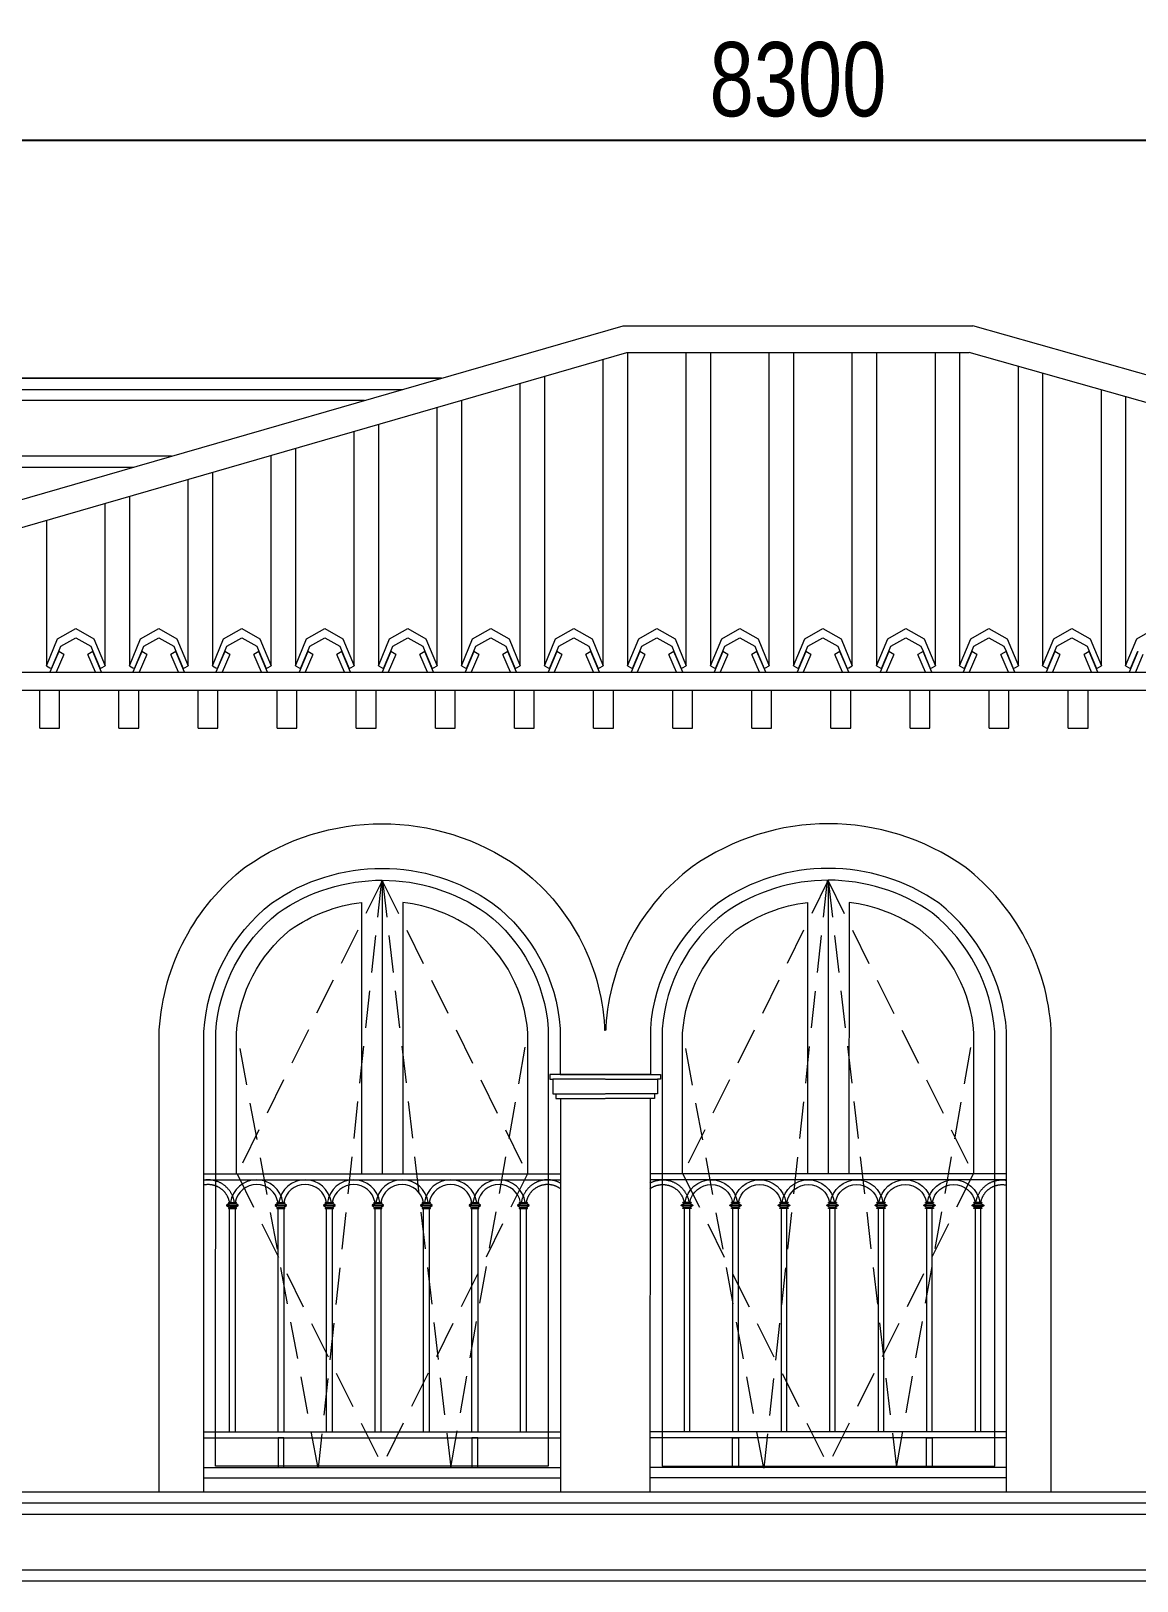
# Model space of a CAD drawing. Header units: millimetres. Extents: x -78046 to 260989, y -99288 to 158505.
# Drawn here: x 242832 to 246554, y 147046 to 152266 of the extents above; entities that cross this region are included whole.
import ezdxf
from ezdxf.xclip import XClip

# ---------------------------------------------------------------- set-up
doc = ezdxf.new("R2010")
doc.units = ezdxf.units.MM
doc.header["$LTSCALE"] = 100
doc.header["$XCLIPFRAME"] = 0
doc.header["$PDMODE"] = 98
doc.linetypes.add('HIDDEN', pattern=[0.375, 0.25, -0.125])
doc.layers.get('Defpoints').update_dxf_attribs({"lineweight": 13})
for name, color, linetype, lineweight in [('-DOOR', 137, 'Continuous', 9), ('-HATCH', 8, 'Continuous', 5), ('-HIDE', 3, 'HIDDEN', 13), ('-LINE1', 7, 'Continuous', 18)]:
    doc.layers.add(name, color=color, linetype=linetype, lineweight=lineweight)
doc.styles.add('AVANH', font='VHAVAN_2.TTF', dxfattribs={"width": 0.8})
doc.dimstyles.new('C_100A3', dxfattribs={"dimscale": 100, "dimtxt": 2.5, "dimasz": 1.2, "dimexe": 1.8, "dimexo": 0, "dimgap": 0.75, "dimtad": 1, "dimdec": 0, "dimzin": 0, "dimdsep": 46, "dimtxsty": 'AVANH', "dimblk": 'ARCHTICK', "dimcen": 0, "dimdle": 1.8, "dimclrd": 256, "dimclre": 256, "dimclrt": 7, "dimadec": 0, "dimazin": 0, "dimtfac": 0.0001, "dimtdec": 0, "dimtix": 1, "dimtmove": 2, "dimatfit": 3, "dimldrblk": 'ARCHTICK', "dimfxl": 1.8, "dimtolj": 1, "dimtzin": 0, "dimarcsym": 0})

# ---------------------------------------------------------------- blocks, each defined once
blk = doc.blocks.new('erte')
for p, q in [((214629.5, -49738), (214629.5, -52249.4)), ((214827.6, -52249.4), (214827.6, -49738)), ((214908.9, -49738), (214908.9, -52249.4)), ((215107, -52249.4), (215107, -49738)), ((215188.3, -49738), (215188.3, -52249.4)), ((215386.4, -52249.4), (215386.4, -49738)), ((215467.7, -49738), (215467.7, -52249.4)), ((215665.8, -52249.4), (215665.8, -49738)), ((215747.1, -49738), (215747.1, -52249.4)), ((215945.2, -52249.4), (215945.2, -49738)), ((216026.5, -49738), (216026.5, -52249.4)), ((216224.6, -52249.4), (216224.6, -49738)), ((216305.9, -49738), (216305.9, -52249.4)), ((216504, -52249.4), (216504, -49738)), ((216585.3, -49738), (216585.3, -52249.4)), ((216783.4, -52249.4), (216783.4, -49738)), ((216864.7, -49738), (216864.7, -52249.4)), ((217062.8, -52249.4), (217062.8, -49738)), ((217144.1, -49738), (217144.1, -52249.4)), ((217342.2, -52249.4), (217342.2, -49738)), ((217423.5, -49738), (217423.5, -52249.4)), ((217621.6, -52249.4), (217621.6, -49738)), ((217702.9, -49738), (217702.9, -52249.4)), ((217901, -52249.4), (217901, -49738)), ((217982.3, -49738), (217982.3, -52249.4)), ((218180.4, -52249.4), (218180.4, -49738)), ((218261.7, -49738), (218261.7, -52249.4)), ((214667.3, -52159), (214728.5, -52124.5)), ((214728.5, -52124.5), (214789.7, -52159)), ((214946.7, -52159), (215007.9, -52124.5)), ((215007.9, -52124.5), (215069.1, -52159)), ((215226.1, -52159), (215287.3, -52124.5)), ((215287.3, -52124.5), (215348.5, -52159)), ((215505.5, -52159), (215566.7, -52124.5)), ((215566.7, -52124.5), (215627.9, -52159)), ((215784.9, -52159), (215846.1, -52124.5)), ((215846.1, -52124.5), (215907.3, -52159)), ((216064.3, -52159), (216125.5, -52124.5)), ((216125.5, -52124.5), (216186.7, -52159)), ((216343.7, -52159), (216404.9, -52124.5)), ((216404.9, -52124.5), (216466.1, -52159)), ((216623.1, -52159), (216684.3, -52124.5)), ((216684.3, -52124.5), (216745.5, -52159)), ((216902.5, -52159), (216963.7, -52124.5)), ((216963.7, -52124.5), (217024.9, -52159)), ((217181.9, -52159), (217243.1, -52124.5)), ((217243.1, -52124.5), (217304.3, -52159)), ((217461.3, -52159), (217522.5, -52124.5)), ((217522.5, -52124.5), (217583.7, -52159)), ((217740.7, -52159), (217801.9, -52124.5)), ((217801.9, -52124.5), (217863.1, -52159)), ((218020.1, -52159), (218081.3, -52124.5)), ((218081.3, -52124.5), (218142.5, -52159)), ((218299.5, -52159), (218360.7, -52124.5)), ((214629.5, -52249.4), (214667.3, -52159)), ((214646.4, -52258.9), (214671, -52200.2)), ((214671, -52200.2), (214677.8, -52184)), ((214671, -52201.7), (214671, -52200.2)), ((214677.8, -52184), (214728.5, -52155.3)), ((214728.5, -52155.3), (214779.3, -52184)), ((214779.3, -52184), (214786.1, -52200.2)), ((214786.1, -52200.2), (214786.1, -52201.7)), ((214786.1, -52200.2), (214810.7, -52258.9)), ((214789.7, -52159), (214827.6, -52249.4)), ((214908.9, -52249.4), (214946.7, -52159)), ((214925.8, -52258.9), (214950.4, -52200.2)), ((214950.4, -52200.2), (214957.2, -52184)), ((214950.4, -52201.7), (214950.4, -52200.2)), ((214957.2, -52184), (215007.9, -52155.3)), ((215007.9, -52155.3), (215058.7, -52184)), ((215058.7, -52184), (215065.5, -52200.2)), ((215065.5, -52200.2), (215065.5, -52201.7)), ((215065.5, -52200.2), (215090.1, -52258.9)), ((215069.1, -52159), (215107, -52249.4)), ((215188.3, -52249.4), (215226.1, -52159)), ((215205.2, -52258.9), (215229.8, -52200.2)), ((215229.8, -52200.2), (215236.6, -52184)), ((215229.8, -52201.7), (215229.8, -52200.2)), ((215236.6, -52184), (215287.3, -52155.3)), ((215287.3, -52155.3), (215338.1, -52184)), ((215338.1, -52184), (215344.9, -52200.2)), ((215344.9, -52200.2), (215344.9, -52201.7)), ((215344.9, -52200.2), (215369.5, -52258.9)), ((215348.5, -52159), (215386.4, -52249.4)), ((215467.7, -52249.4), (215505.5, -52159)), ((215484.6, -52258.9), (215509.2, -52200.2)), ((215509.2, -52200.2), (215516, -52184)), ((215509.2, -52201.7), (215509.2, -52200.2)), ((215516, -52184), (215566.7, -52155.3)), ((215566.7, -52155.3), (215617.5, -52184)), ((215617.5, -52184), (215624.3, -52200.2)), ((215624.3, -52200.2), (215624.3, -52201.7)), ((215624.3, -52200.2), (215648.9, -52258.9)), ((215627.9, -52159), (215665.8, -52249.4)), ((215747.1, -52249.4), (215784.9, -52159)), ((215764, -52258.9), (215788.6, -52200.2)), ((215788.6, -52200.2), (215795.4, -52184)), ((215788.6, -52201.7), (215788.6, -52200.2)), ((215795.4, -52184), (215846.1, -52155.3)), ((215846.1, -52155.3), (215896.9, -52184)), ((215896.9, -52184), (215903.7, -52200.2)), ((215903.7, -52200.2), (215903.7, -52201.7)), ((215903.7, -52200.2), (215928.3, -52258.9)), ((215907.3, -52159), (215945.2, -52249.4)), ((216026.5, -52249.4), (216064.3, -52159)), ((216043.4, -52258.9), (216068, -52200.2)), ((216068, -52200.2), (216074.8, -52184)), ((216068, -52201.7), (216068, -52200.2)), ((216074.8, -52184), (216125.5, -52155.3)), ((216125.5, -52155.3), (216176.3, -52184)), ((216176.3, -52184), (216183.1, -52200.2)), ((216183.1, -52200.2), (216183.1, -52201.7)), ((216183.1, -52200.2), (216207.7, -52258.9)), ((216186.7, -52159), (216224.6, -52249.4)), ((216305.9, -52249.4), (216343.7, -52159)), ((216322.8, -52258.9), (216347.4, -52200.2)), ((216347.4, -52200.2), (216354.2, -52184)), ((216347.4, -52201.7), (216347.4, -52200.2)), ((216354.2, -52184), (216404.9, -52155.3)), ((216404.9, -52155.3), (216455.7, -52184)), ((216455.7, -52184), (216462.5, -52200.2)), ((216462.5, -52200.2), (216462.5, -52201.7)), ((216462.5, -52200.2), (216487.1, -52258.9)), ((216466.1, -52159), (216504, -52249.4)), ((216585.3, -52249.4), (216623.1, -52159)), ((216602.2, -52258.9), (216626.8, -52200.2)), ((216626.8, -52200.2), (216633.6, -52184)), ((216626.8, -52201.7), (216626.8, -52200.2)), ((216633.6, -52184), (216684.3, -52155.3)), ((216684.3, -52155.3), (216735.1, -52184)), ((216735.1, -52184), (216741.9, -52200.2)), ((216741.9, -52200.2), (216741.9, -52201.7)), ((216741.9, -52200.2), (216766.5, -52258.9)), ((216745.5, -52159), (216783.4, -52249.4)), ((216864.7, -52249.4), (216902.5, -52159)), ((216881.6, -52258.9), (216906.2, -52200.2)), ((216906.2, -52200.2), (216913, -52184)), ((216906.2, -52201.7), (216906.2, -52200.2)), ((216913, -52184), (216963.7, -52155.3)), ((216963.7, -52155.3), (217014.5, -52184)), ((217014.5, -52184), (217021.3, -52200.2)), ((217021.3, -52200.2), (217021.3, -52201.7)), ((217021.3, -52200.2), (217045.9, -52258.9)), ((217024.9, -52159), (217062.8, -52249.4)), ((217144.1, -52249.4), (217181.9, -52159)), ((217161, -52258.9), (217185.6, -52200.2)), ((217185.6, -52200.2), (217192.4, -52184)), ((217185.6, -52201.7), (217185.6, -52200.2)), ((217192.4, -52184), (217243.1, -52155.3)), ((217243.1, -52155.3), (217293.9, -52184)), ((217293.9, -52184), (217300.7, -52200.2)), ((217300.7, -52200.2), (217300.7, -52201.7)), ((217300.7, -52200.2), (217325.3, -52258.9)), ((217304.3, -52159), (217342.2, -52249.4)), ((217423.5, -52249.4), (217461.3, -52159)), ((217440.4, -52258.9), (217465, -52200.2)), ((217465, -52200.2), (217471.8, -52184)), ((217465, -52201.7), (217465, -52200.2)), ((217471.8, -52184), (217522.5, -52155.3)), ((217522.5, -52155.3), (217573.3, -52184)), ((217573.3, -52184), (217580.1, -52200.2)), ((217580.1, -52200.2), (217580.1, -52201.7)), ((217580.1, -52200.2), (217604.7, -52258.9)), ((217583.7, -52159), (217621.6, -52249.4)), ((217702.9, -52249.4), (217740.7, -52159)), ((217719.8, -52258.9), (217744.4, -52200.2)), ((217744.4, -52200.2), (217751.2, -52184)), ((217744.4, -52201.7), (217744.4, -52200.2)), ((217751.2, -52184), (217801.9, -52155.3)), ((217801.9, -52155.3), (217852.7, -52184)), ((217852.7, -52184), (217859.5, -52200.2)), ((217859.5, -52200.2), (217859.5, -52201.7)), ((217859.5, -52200.2), (217884.1, -52258.9)), ((217863.1, -52159), (217901, -52249.4)), ((217982.3, -52249.4), (218020.1, -52159)), ((217999.2, -52258.9), (218023.8, -52200.2)), ((218023.8, -52200.2), (218030.6, -52184)), ((218023.8, -52201.7), (218023.8, -52200.2)), ((218030.6, -52184), (218081.3, -52155.3)), ((218081.3, -52155.3), (218132.1, -52184)), ((218132.1, -52184), (218138.9, -52200.2)), ((218138.9, -52200.2), (218138.9, -52201.7)), ((218138.9, -52200.2), (218163.5, -52258.9)), ((218142.5, -52159), (218180.4, -52249.4)), ((218261.7, -52249.4), (218299.5, -52159)), ((218278.6, -52258.9), (218303.2, -52200.2)), ((214629.5, -52249.4), (214641.7, -52256.3)), ((214671, -52201.7), (214641.7, -52271.6)), ((214687.9, -52211.2), (214662.6, -52271.6)), ((214687.9, -52211.2), (214671, -52201.7)), ((214786.1, -52201.7), (214769.2, -52211.2)), ((214794.5, -52271.6), (214769.2, -52211.2)), ((214815.4, -52271.6), (214786.1, -52201.7)), ((214815.3, -52256.3), (214827.6, -52249.4)), ((214908.9, -52249.4), (214921.1, -52256.3)), ((214950.4, -52201.7), (214921.1, -52271.6)), ((214967.3, -52211.2), (214942, -52271.6)), ((214967.3, -52211.2), (214950.4, -52201.7)), ((215065.5, -52201.7), (215048.6, -52211.2)), ((215073.9, -52271.6), (215048.6, -52211.2)), ((215094.8, -52271.6), (215065.5, -52201.7)), ((215094.7, -52256.3), (215107, -52249.4)), ((215188.3, -52249.4), (215200.5, -52256.3)), ((215229.8, -52201.7), (215200.5, -52271.6)), ((215246.7, -52211.2), (215221.4, -52271.6)), ((215246.7, -52211.2), (215229.8, -52201.7)), ((215344.9, -52201.7), (215328, -52211.2)), ((215353.3, -52271.6), (215328, -52211.2)), ((215374.2, -52271.6), (215344.9, -52201.7)), ((215374.1, -52256.3), (215386.4, -52249.4)), ((215467.7, -52249.4), (215479.9, -52256.3)), ((215509.2, -52201.7), (215479.9, -52271.6)), ((215526.1, -52211.2), (215500.8, -52271.6)), ((215526.1, -52211.2), (215509.2, -52201.7)), ((215624.3, -52201.7), (215607.4, -52211.2)), ((215632.7, -52271.6), (215607.4, -52211.2)), ((215653.6, -52271.6), (215624.3, -52201.7)), ((215653.5, -52256.3), (215665.8, -52249.4)), ((215747.1, -52249.4), (215759.3, -52256.3)), ((215788.6, -52201.7), (215759.3, -52271.6)), ((215805.5, -52211.2), (215780.2, -52271.6)), ((215805.5, -52211.2), (215788.6, -52201.7)), ((215903.7, -52201.7), (215886.8, -52211.2)), ((215912.1, -52271.6), (215886.8, -52211.2)), ((215933, -52271.6), (215903.7, -52201.7)), ((215932.9, -52256.3), (215945.2, -52249.4)), ((216026.5, -52249.4), (216038.7, -52256.3)), ((216068, -52201.7), (216038.7, -52271.6)), ((216084.9, -52211.2), (216059.6, -52271.6)), ((216084.9, -52211.2), (216068, -52201.7)), ((216183.1, -52201.7), (216166.2, -52211.2)), ((216191.5, -52271.6), (216166.2, -52211.2)), ((216212.4, -52271.6), (216183.1, -52201.7)), ((216212.3, -52256.3), (216224.6, -52249.4)), ((216305.9, -52249.4), (216318.1, -52256.3)), ((216347.4, -52201.7), (216318.1, -52271.6)), ((216364.3, -52211.2), (216339, -52271.6)), ((216364.3, -52211.2), (216347.4, -52201.7)), ((216462.5, -52201.7), (216445.6, -52211.2)), ((216470.9, -52271.6), (216445.6, -52211.2)), ((216491.8, -52271.6), (216462.5, -52201.7)), ((216491.7, -52256.3), (216504, -52249.4)), ((216585.3, -52249.4), (216597.5, -52256.3)), ((216626.8, -52201.7), (216597.5, -52271.6)), ((216643.7, -52211.2), (216618.4, -52271.6)), ((216643.7, -52211.2), (216626.8, -52201.7)), ((216741.9, -52201.7), (216725, -52211.2)), ((216750.3, -52271.6), (216725, -52211.2)), ((216771.2, -52271.6), (216741.9, -52201.7)), ((216771.1, -52256.3), (216783.4, -52249.4)), ((216864.7, -52249.4), (216876.9, -52256.3)), ((216906.2, -52201.7), (216876.9, -52271.6)), ((216923.1, -52211.2), (216897.8, -52271.6)), ((216923.1, -52211.2), (216906.2, -52201.7)), ((217021.3, -52201.7), (217004.4, -52211.2)), ((217029.7, -52271.6), (217004.4, -52211.2)), ((217050.6, -52271.6), (217021.3, -52201.7)), ((217050.5, -52256.3), (217062.8, -52249.4)), ((217144.1, -52249.4), (217156.3, -52256.3)), ((217185.6, -52201.7), (217156.3, -52271.6)), ((217202.5, -52211.2), (217177.2, -52271.6)), ((217202.5, -52211.2), (217185.6, -52201.7)), ((217300.7, -52201.7), (217283.8, -52211.2)), ((217309.1, -52271.6), (217283.8, -52211.2)), ((217330, -52271.6), (217300.7, -52201.7)), ((217329.9, -52256.3), (217342.2, -52249.4)), ((217423.5, -52249.4), (217435.7, -52256.3)), ((217465, -52201.7), (217435.7, -52271.6)), ((217481.9, -52211.2), (217456.6, -52271.6)), ((217481.9, -52211.2), (217465, -52201.7)), ((217580.1, -52201.7), (217563.2, -52211.2)), ((217588.5, -52271.6), (217563.2, -52211.2)), ((217609.4, -52271.6), (217580.1, -52201.7)), ((217609.3, -52256.3), (217621.6, -52249.4)), ((217702.9, -52249.4), (217715.1, -52256.3)), ((217744.4, -52201.7), (217715.1, -52271.6)), ((217761.3, -52211.2), (217736, -52271.6)), ((217761.3, -52211.2), (217744.4, -52201.7)), ((217859.5, -52201.7), (217842.6, -52211.2)), ((217867.9, -52271.6), (217842.6, -52211.2)), ((217888.8, -52271.6), (217859.5, -52201.7)), ((217888.7, -52256.3), (217901, -52249.4)), ((217982.3, -52249.4), (217994.5, -52256.3)), ((218023.8, -52201.7), (217994.5, -52271.6)), ((218040.7, -52211.2), (218015.4, -52271.6)), ((218040.7, -52211.2), (218023.8, -52201.7)), ((218138.9, -52201.7), (218122, -52211.2)), ((218147.3, -52271.6), (218122, -52211.2)), ((218168.2, -52271.6), (218138.9, -52201.7)), ((218168.1, -52256.3), (218180.4, -52249.4)), ((218261.7, -52249.4), (218273.9, -52256.3)), ((218303.2, -52201.7), (218273.9, -52271.6)), ((218320.1, -52211.2), (218294.8, -52271.6)), ((214641.7, -52256.3), (214646.4, -52258.9)), ((214810.7, -52258.9), (214815.3, -52256.3)), ((214921.1, -52256.3), (214925.8, -52258.9)), ((215090.1, -52258.9), (215094.7, -52256.3)), ((215200.5, -52256.3), (215205.2, -52258.9)), ((215369.5, -52258.9), (215374.1, -52256.3)), ((215479.9, -52256.3), (215484.6, -52258.9)), ((215648.9, -52258.9), (215653.5, -52256.3)), ((215759.3, -52256.3), (215764, -52258.9)), ((215928.3, -52258.9), (215932.9, -52256.3)), ((216038.7, -52256.3), (216043.4, -52258.9)), ((216207.7, -52258.9), (216212.3, -52256.3)), ((216318.1, -52256.3), (216322.8, -52258.9)), ((216487.1, -52258.9), (216491.7, -52256.3)), ((216597.5, -52256.3), (216602.2, -52258.9)), ((216766.5, -52258.9), (216771.1, -52256.3)), ((216876.9, -52256.3), (216881.6, -52258.9)), ((217045.9, -52258.9), (217050.5, -52256.3)), ((217156.3, -52256.3), (217161, -52258.9)), ((217325.3, -52258.9), (217329.9, -52256.3)), ((217435.7, -52256.3), (217440.4, -52258.9)), ((217604.7, -52258.9), (217609.3, -52256.3)), ((217715.1, -52256.3), (217719.8, -52258.9)), ((217884.1, -52258.9), (217888.7, -52256.3)), ((217994.5, -52256.3), (217999.2, -52258.9)), ((218163.5, -52258.9), (218168.1, -52256.3)), ((218273.9, -52256.3), (218278.6, -52258.9))]:
    blk.add_line(p, q)
blk = doc.blocks.new('_ARCHTICK')
at = {"const_width": 0.15}
blk.add_lwpolyline([(-0.5, -0.5), (0.5, 0.5)], dxfattribs=at)
blk = doc.blocks.new('*D334')
at = {"layer": 'Defpoints', "lineweight": -2, "transparency": 16777216}
for p, q in [((241263.5, 151598.9), (241263.5, 152078.1)), ((249563.2, 151598.9), (249563.2, 152078.1)), ((249743.2, 151898.1), (241083.5, 151898.1))]:
    blk.add_line(p, q, dxfattribs=at)
at = {"layer": 'Defpoints', "color": 0, "transparency": 16777216}
for p in [(241263.5, 151898.1), (241263.5, 151598.9), (249563.2, 151598.9)]:
    blk.add_point(p, dxfattribs=at)
at = {"layer": 'Defpoints', "lineweight": -2, "transparency": 16777216, "xscale": 120, "yscale": 120, "zscale": 120, "rotation": 180}
blk.add_blockref('_ARCHTICK', (241263.5, 151898.1), dxfattribs=at)
at = {"layer": 'Defpoints', "lineweight": -2, "transparency": 16777216, "xscale": 120, "yscale": 120, "zscale": 120}
blk.add_blockref('_ARCHTICK', (249563.2, 151898.1), dxfattribs=at)
at = {"layer": 'Defpoints', "color": 7, "transparency": 16777216, "insert": (245413.4, 152102.4), "char_height": 250, "attachment_point": 5, "style": 'AVANH'}
blk.add_mtext('\\A1;8300', dxfattribs=at)
blk = doc.blocks.new('lancan')
for p, q in [((-1.1, 988.8), (6547.2, 988.8)), ((-1.1, 968.8), (6547.2, 968.8)), ((488, 889), (479.8, 883.9)), ((485.6, 893), (485.6, 891)), ((485.6, 893), (489.6, 893)), ((485.6, 891), (488, 891)), ((488, 891), (488, 889)), ((488, 891), (489.6, 891)), ((488, 889), (510.4, 889)), ((489.6, 893), (508.8, 893)), ((508.8, 891), (489.6, 891)), ((508.8, 893), (512.8, 893)), ((508.8, 891), (510.4, 891)), ((510.4, 889), (510.4, 891)), ((510.4, 891), (512.8, 891)), ((518.6, 883.9), (510.4, 889)), ((512.8, 891), (512.8, 893)), ((651.2, 889), (643, 884)), ((648.8, 893), (648.8, 891)), ((648.8, 893), (652.8, 893)), ((648.8, 891), (651.2, 891)), ((651.2, 891), (651.2, 889)), ((651.2, 891), (652.8, 891)), ((651.2, 889), (673.6, 889)), ((652.8, 893), (672, 893)), ((672, 891), (652.8, 891)), ((672, 893), (676, 893)), ((672, 891), (673.6, 891)), ((673.6, 889), (673.6, 891)), ((673.6, 891), (676, 891)), ((681.8, 884), (673.6, 889)), ((676, 891), (676, 893)), ((814.4, 889), (806.2, 884)), ((812, 893), (812, 891)), ((812, 893), (816, 893)), ((812, 891), (814.4, 891)), ((814.4, 891), (814.4, 889)), ((814.4, 891), (816, 891)), ((814.4, 889), (836.8, 889)), ((816, 893), (835.2, 893)), ((835.2, 891), (816, 891)), ((835.2, 893), (839.2, 893)), ((835.2, 891), (836.8, 891)), ((836.8, 889), (836.8, 891)), ((836.8, 891), (839.2, 891)), ((845, 884), (836.8, 889)), ((839.2, 891), (839.2, 893)), ((977.6, 889), (969.4, 884)), ((975.2, 893), (975.2, 891)), ((975.2, 893), (979.2, 893)), ((975.2, 891), (977.6, 891)), ((977.6, 891), (977.6, 889)), ((977.6, 891), (979.2, 891)), ((977.6, 889), (1000, 889)), ((979.2, 893), (998.4, 893)), ((998.4, 891), (979.2, 891)), ((998.4, 893), (1002.4, 893)), ((998.4, 891), (1000, 891)), ((1000, 889), (1000, 891)), ((1000, 891), (1002.4, 891)), ((1008.2, 884), (1000, 889)), ((1002.4, 891), (1002.4, 893)), ((1140.8, 889), (1132.6, 884)), ((1138.4, 893), (1138.4, 891)), ((1138.4, 893), (1142.4, 893)), ((1138.4, 891), (1140.8, 891)), ((1140.8, 891), (1140.8, 889)), ((1140.8, 891), (1142.4, 891)), ((1140.8, 889), (1163.2, 889)), ((1142.4, 893), (1161.6, 893)), ((1161.6, 891), (1142.4, 891)), ((1161.6, 893), (1165.6, 893)), ((1161.6, 891), (1163.2, 891)), ((1163.2, 889), (1163.2, 891)), ((1163.2, 891), (1165.6, 891)), ((1171.4, 884), (1163.2, 889)), ((1165.6, 891), (1165.6, 893)), ((1304, 889), (1295.8, 884)), ((1301.6, 893), (1301.6, 891)), ((1301.6, 893), (1305.6, 893)), ((1301.6, 891), (1304, 891)), ((1304, 891), (1304, 889)), ((1304, 891), (1305.6, 891)), ((1304, 889), (1326.4, 889)), ((1305.6, 893), (1324.8, 893)), ((1324.8, 891), (1305.6, 891)), ((1324.8, 893), (1328.8, 893)), ((1324.8, 891), (1326.4, 891)), ((1326.4, 889), (1326.4, 891)), ((1326.4, 891), (1328.8, 891)), ((1334.6, 884), (1326.4, 889)), ((1328.8, 891), (1328.8, 893)), ((1467.2, 889), (1459, 884)), ((1464.8, 893), (1464.8, 891)), ((1464.8, 893), (1468.8, 893)), ((1464.8, 891), (1467.2, 891)), ((1467.2, 891), (1467.2, 889)), ((1467.2, 891), (1468.8, 891)), ((1467.2, 889), (1489.6, 889)), ((1468.8, 893), (1488, 893)), ((1488, 891), (1468.8, 891)), ((1488, 893), (1492, 893)), ((1488, 891), (1489.6, 891)), ((1489.6, 889), (1489.6, 891)), ((1489.6, 891), (1492, 891)), ((1497.8, 884), (1489.6, 889)), ((1492, 891), (1492, 893)), ((479.8, 883.9), (479.8, 881.9)), ((489.6, 883.9), (479.8, 883.9)), ((479.8, 881.9), (488, 876.9)), ((489.6, 881.9), (479.8, 881.9)), ((485.6, 874.9), (485.6, 872.9)), ((485.6, 874.9), (488, 874.9)), ((485.6, 872.9), (489.6, 872.9)), ((488, 876.9), (488, 874.9)), ((488, 876.9), (510.4, 876.9)), ((488, 874.9), (489.6, 874.9)), ((489.6, 881.9), (489.6, 883.9)), ((489.6, 883.9), (508.8, 883.9)), ((489.6, 881.9), (508.8, 881.9)), ((508.8, 874.9), (489.6, 874.9)), ((489.6, 120), (489.6, 872.9)), ((489.6, 872.9), (508.8, 872.9)), ((508.8, 883.9), (508.8, 881.9)), ((508.8, 883.9), (518.6, 883.9)), ((508.8, 881.9), (518.6, 881.9)), ((508.8, 874.9), (510.4, 874.9)), ((508.8, 872.9), (508.8, 120)), ((508.8, 872.9), (512.8, 872.9)), ((510.4, 876.9), (518.6, 881.9)), ((510.4, 874.9), (510.4, 876.9)), ((510.4, 874.9), (512.8, 874.9)), ((512.8, 872.9), (512.8, 874.9)), ((518.6, 881.9), (518.6, 883.9)), ((643, 884), (643, 882)), ((652.8, 884), (643, 884)), ((643, 882), (651.2, 876.9)), ((652.8, 882), (643, 882)), ((648.8, 874.9), (648.8, 872.9)), ((648.8, 874.9), (651.2, 874.9)), ((648.8, 872.9), (652.8, 872.9)), ((651.2, 876.9), (651.2, 874.9)), ((651.2, 876.9), (673.6, 876.9)), ((651.2, 874.9), (652.8, 874.9)), ((652.8, 882), (652.8, 884)), ((652.8, 884), (672, 884)), ((652.8, 882), (672, 882)), ((672, 874.9), (652.8, 874.9)), ((652.8, 120), (652.8, 872.9)), ((652.8, 872.9), (672, 872.9)), ((672, 884), (672, 882)), ((672, 884), (681.8, 884)), ((672, 882), (681.8, 882)), ((672, 874.9), (673.6, 874.9)), ((672, 872.9), (672, 120)), ((672, 872.9), (676, 872.9)), ((673.6, 876.9), (681.8, 882)), ((673.6, 874.9), (673.6, 876.9)), ((673.6, 874.9), (676, 874.9)), ((676, 872.9), (676, 874.9)), ((681.8, 882), (681.8, 884)), ((806.2, 884), (806.2, 882)), ((816, 884), (806.2, 884)), ((806.2, 882), (814.4, 876.9)), ((816, 882), (806.2, 882)), ((812, 874.9), (812, 872.9)), ((812, 874.9), (814.4, 874.9)), ((812, 872.9), (816, 872.9)), ((814.4, 876.9), (814.4, 874.9)), ((814.4, 876.9), (836.8, 876.9)), ((814.4, 874.9), (816, 874.9)), ((816, 882), (816, 884)), ((816, 884), (835.2, 884)), ((816, 882), (835.2, 882)), ((835.2, 874.9), (816, 874.9)), ((816, 120), (816, 872.9)), ((816, 872.9), (835.2, 872.9)), ((835.2, 884), (835.2, 882)), ((835.2, 884), (845, 884)), ((835.2, 882), (845, 882)), ((835.2, 874.9), (836.8, 874.9)), ((835.2, 872.9), (835.2, 120)), ((835.2, 872.9), (839.2, 872.9)), ((836.8, 876.9), (845, 882)), ((836.8, 874.9), (836.8, 876.9)), ((836.8, 874.9), (839.2, 874.9)), ((839.2, 872.9), (839.2, 874.9)), ((845, 882), (845, 884)), ((969.4, 884), (969.4, 882)), ((979.2, 884), (969.4, 884)), ((969.4, 882), (977.6, 876.9)), ((979.2, 882), (969.4, 882)), ((975.2, 874.9), (975.2, 872.9)), ((975.2, 874.9), (977.6, 874.9)), ((975.2, 872.9), (979.2, 872.9)), ((977.6, 876.9), (977.6, 874.9)), ((977.6, 876.9), (1000, 876.9)), ((977.6, 874.9), (979.2, 874.9)), ((979.2, 882), (979.2, 884)), ((979.2, 884), (998.4, 884)), ((979.2, 882), (998.4, 882)), ((998.4, 874.9), (979.2, 874.9)), ((979.2, 120), (979.2, 872.9)), ((979.2, 872.9), (998.4, 872.9)), ((998.4, 884), (998.4, 882)), ((998.4, 884), (1008.2, 884)), ((998.4, 882), (1008.2, 882)), ((998.4, 874.9), (1000, 874.9)), ((998.4, 872.9), (998.4, 120)), ((998.4, 872.9), (1002.4, 872.9)), ((1000, 876.9), (1008.2, 882)), ((1000, 874.9), (1000, 876.9)), ((1000, 874.9), (1002.4, 874.9)), ((1002.4, 872.9), (1002.4, 874.9)), ((1008.2, 882), (1008.2, 884)), ((1132.6, 884), (1132.6, 882)), ((1142.4, 884), (1132.6, 884)), ((1132.6, 882), (1140.8, 876.9)), ((1142.4, 882), (1132.6, 882)), ((1138.4, 874.9), (1138.4, 872.9)), ((1138.4, 874.9), (1140.8, 874.9)), ((1138.4, 872.9), (1142.4, 872.9)), ((1140.8, 876.9), (1140.8, 874.9)), ((1140.8, 876.9), (1163.2, 876.9)), ((1140.8, 874.9), (1142.4, 874.9)), ((1142.4, 882), (1142.4, 884)), ((1142.4, 884), (1161.6, 884)), ((1142.4, 882), (1161.6, 882)), ((1161.6, 874.9), (1142.4, 874.9)), ((1142.4, 120), (1142.4, 872.9)), ((1142.4, 872.9), (1161.6, 872.9)), ((1161.6, 884), (1161.6, 882)), ((1161.6, 884), (1171.4, 884)), ((1161.6, 882), (1171.4, 882)), ((1161.6, 874.9), (1163.2, 874.9)), ((1161.6, 872.9), (1161.6, 120)), ((1161.6, 872.9), (1165.6, 872.9)), ((1163.2, 876.9), (1171.4, 882)), ((1163.2, 874.9), (1163.2, 876.9)), ((1163.2, 874.9), (1165.6, 874.9)), ((1165.6, 872.9), (1165.6, 874.9)), ((1171.4, 882), (1171.4, 884)), ((1295.8, 884), (1295.8, 882)), ((1305.6, 884), (1295.8, 884)), ((1295.8, 882), (1304, 876.9)), ((1305.6, 882), (1295.8, 882)), ((1301.6, 874.9), (1301.6, 872.9)), ((1301.6, 874.9), (1304, 874.9)), ((1301.6, 872.9), (1305.6, 872.9)), ((1304, 876.9), (1304, 874.9)), ((1304, 876.9), (1326.4, 876.9)), ((1304, 874.9), (1305.6, 874.9)), ((1305.6, 882), (1305.6, 884)), ((1305.6, 884), (1324.8, 884)), ((1305.6, 882), (1324.8, 882)), ((1324.8, 874.9), (1305.6, 874.9)), ((1305.6, 120), (1305.6, 872.9)), ((1305.6, 872.9), (1324.8, 872.9)), ((1324.8, 884), (1324.8, 882)), ((1324.8, 884), (1334.6, 884)), ((1324.8, 882), (1334.6, 882)), ((1324.8, 874.9), (1326.4, 874.9)), ((1324.8, 872.9), (1324.8, 120)), ((1324.8, 872.9), (1328.8, 872.9)), ((1326.4, 876.9), (1334.6, 882)), ((1326.4, 874.9), (1326.4, 876.9)), ((1326.4, 874.9), (1328.8, 874.9)), ((1328.8, 872.9), (1328.8, 874.9)), ((1334.6, 882), (1334.6, 884)), ((1459, 884), (1459, 882)), ((1468.8, 884), (1459, 884)), ((1459, 882), (1467.2, 876.9)), ((1468.8, 882), (1459, 882)), ((1464.8, 874.9), (1464.8, 872.9)), ((1464.8, 874.9), (1467.2, 874.9)), ((1464.8, 872.9), (1468.8, 872.9)), ((1467.2, 876.9), (1467.2, 874.9)), ((1467.2, 876.9), (1489.6, 876.9)), ((1467.2, 874.9), (1468.8, 874.9)), ((1468.8, 882), (1468.8, 884)), ((1468.8, 884), (1488, 884)), ((1468.8, 882), (1488, 882)), ((1488, 874.9), (1468.8, 874.9)), ((1468.8, 120), (1468.8, 872.9)), ((1468.8, 872.9), (1488, 872.9)), ((1488, 884), (1488, 882)), ((1488, 884), (1497.8, 884)), ((1488, 882), (1497.8, 882)), ((1488, 874.9), (1489.6, 874.9)), ((1488, 872.9), (1488, 120)), ((1488, 872.9), (1492, 872.9)), ((1489.6, 876.9), (1497.8, 882)), ((1489.6, 874.9), (1489.6, 876.9)), ((1489.6, 874.9), (1492, 874.9)), ((1492, 872.9), (1492, 874.9)), ((1497.8, 882), (1497.8, 884)), ((-1.1, 120), (6547.2, 120)), ((-1.1, 100), (6547.2, 100)), ((-1.1, 0), (6547.2, 0))]:
    blk.add_line(p, q)
for points in [[(672, 100), (652.8, 100), (652.8, 0), (672, 0)], [(1324.8, 100), (1305.6, 100), (1305.6, 0), (1324.8, 0)]]:
    blk.add_lwpolyline(points, close=True)
for centre, radius, start, end in [((417.6, 879.7), 89.2, 8.5304, 171.4696), ((417.6, 879.7), 73.2, 10.4137, 169.5863), ((580.8, 879.7), 89.2, 8.5304, 171.4696), ((580.8, 879.7), 73.2, 10.4137, 169.5863), ((744, 879.7), 89.2, 8.5304, 171.4696), ((744, 879.7), 73.2, 10.4137, 169.5863), ((907.2, 879.7), 89.2, 8.5304, 171.4696), ((907.2, 879.7), 73.2, 10.4137, 169.5863), ((1070.4, 879.7), 89.2, 8.5304, 171.4696), ((1070.4, 879.7), 73.2, 10.4137, 169.5863), ((1233.6, 879.7), 89.2, 8.5304, 171.4696), ((1233.6, 879.7), 73.2, 10.4137, 169.5863), ((1396.8, 879.8), 89.2, 8.5304, 171.4696), ((1396.8, 879.8), 73.2, 10.4137, 169.5863), ((1560, 879.8), 89.2, 8.5304, 171.4696), ((1560, 879.8), 73.2, 10.4137, 169.5863)]:
    blk.add_arc(centre, radius, start, end)

msp = doc.modelspace()

# ---------------------------------------------------------------- linework, layer by layer
at = {"layer": '-DOOR', "lineweight": 9}
for p, q in [((244014.1, 149406.4), (244013.9, 148417.2)), ((245515.4, 149406.4), (245515.2, 148417.2))]:
    msp.add_line(p, q, dxfattribs=at)
for points in [[(244572.6, 147433.2), (243453.5, 147433.2), (243453.9, 148895.6, -0.209511), (243664.3, 149296.2, -0.316377), (244363.7, 149295.4, -0.214755), (244572.8, 148905.9)], [(244956.6, 147433.2), (246075.6, 147433.2), (246075.6, 148895.6, 0.209511), (245865.2, 149296.2, 0.316377), (245165.8, 149295.4, 0.214755), (244956.8, 148905.9)]]:
    msp.add_lwpolyline(points, format="xyb", close=True, dxfattribs=at)
for points in [[(243453.6, 148417.2), (243453.9, 148895.6, -0.209511), (243664.3, 149296.2, -0.316377), (244363.7, 149295.4, -0.214755), (244572.8, 148905.9), (244572.6, 148417.2)], [(246075.5, 148417.2), (246075.6, 148895.6, 0.209511), (245865.2, 149296.2, 0.316377), (245165.8, 149295.4, 0.214755), (244956.8, 148905.9), (244956.6, 148417.2)], [(243523.6, 148417.2), (243523.9, 148892.8, -0.205952), (243704.7, 149239.1, -0.12107), (243944.1, 149331.9), (243943.9, 148417.2)], [(244504.3, 148417.2), (244504.4, 148892.8, 0.205952), (244323.5, 149239.1, 0.12107), (244084.1, 149331.9), (244083.9, 148417.2)], [(245024.9, 148417.2), (245025.1, 148892.8, -0.205952), (245206, 149239.1, -0.12107), (245445.4, 149331.9), (245445.2, 148417.2)], [(246005.5, 148417.2), (246005.6, 148892.8, 0.205952), (245824.8, 149239.1, 0.12107), (245585.4, 149331.9), (245585.2, 148417.2)]]:
    msp.add_lwpolyline(points, format="xyb", dxfattribs=at)
at = {"layer": '-HATCH'}
for p, q in [((241913.2, 151059.4), (244084.1, 151059.4)), ((243954.3, 151021.9), (241956.1, 151021.9)), ((243305.5, 150834.4), (242079.1, 150834.4)), ((243175.8, 150796.9), (242100.1, 150796.9)), ((242861.9, 149918.8), (242861.9, 150046.8)), ((242928.5, 149918.8), (242928.5, 150046.8)), ((243128.2, 149918.8), (243128.2, 150046.8)), ((243194.7, 149918.8), (243194.7, 150046.8)), ((243394.4, 149918.8), (243394.4, 150046.8)), ((243461, 149918.8), (243461, 150046.8)), ((243660.7, 149918.8), (243660.7, 150046.8)), ((243727.2, 149918.8), (243727.2, 150046.8)), ((243926.9, 149918.8), (243926.9, 150046.8)), ((243993.5, 149918.8), (243993.5, 150046.8)), ((244193.2, 149918.8), (244193.2, 150046.8)), ((244259.7, 149918.8), (244259.7, 150046.8)), ((244459.4, 149918.8), (244459.4, 150046.8)), ((244526, 149918.8), (244526, 150046.8)), ((244725.7, 149918.8), (244725.7, 150046.8)), ((244792.2, 149918.8), (244792.2, 150046.8)), ((244991.9, 149918.8), (244991.9, 150046.8)), ((245058.5, 149918.8), (245058.5, 150046.8)), ((245258.2, 149918.8), (245258.2, 150046.8)), ((245324.7, 149918.8), (245324.7, 150046.8)), ((245524.4, 149918.8), (245524.4, 150046.8)), ((245591, 149918.8), (245591, 150046.8)), ((245790.7, 149918.8), (245790.7, 150046.8)), ((245857.2, 149918.8), (245857.2, 150046.8)), ((246056.9, 149918.8), (246056.9, 150046.8)), ((246123.5, 149918.8), (246123.5, 150046.8)), ((246323.2, 149918.8), (246323.2, 150046.8)), ((246389.7, 149918.8), (246389.7, 150046.8)), ((242861.9, 149918.8), (242928.5, 149918.8)), ((243128.2, 149918.8), (243194.7, 149918.8)), ((243394.4, 149918.8), (243461, 149918.8)), ((243660.7, 149918.8), (243727.2, 149918.8)), ((243926.9, 149918.8), (243993.5, 149918.8)), ((244193.2, 149918.8), (244259.7, 149918.8)), ((244459.4, 149918.8), (244526, 149918.8)), ((244725.7, 149918.8), (244792.2, 149918.8)), ((244991.9, 149918.8), (245058.5, 149918.8)), ((245258.2, 149918.8), (245324.7, 149918.8)), ((245524.4, 149918.8), (245591, 149918.8)), ((245790.7, 149918.8), (245857.2, 149918.8)), ((246056.9, 149918.8), (246123.5, 149918.8)), ((246323.2, 149918.8), (246389.7, 149918.8)), ((244764.2, 148736.7), (244588.8, 148736.7)), ((244765.3, 148736.7), (244940.7, 148736.7)), ((244598.9, 148686.7), (244764, 148686.7)), ((244930.6, 148686.7), (244765.5, 148686.7)), ((237863.5, 147308.8), (253063.2, 147309.4)), ((237907.9, 147271.3), (253063.2, 147271.9)), ((238029.9, 147083.8), (253063.2, 147084.4))]:
    msp.add_line(p, q, dxfattribs=at)
at = {"layer": '-HIDE', "ltscale": 5}
for points in [[(244014.9, 149406.4), (243525.6, 148417.2), (244015.2, 147433.2)], [(244011.9, 149406.4), (243798.4, 147426.6), (243526.6, 148888.8)], [(244013.4, 149406.4), (244502.7, 148417.2), (244013, 147433.2)], [(244014.9, 149406.4), (244244.6, 147428.4), (244504.4, 148892.8)], [(245515.4, 149406.1), (245026.1, 148416.9), (245515.7, 147432.9)], [(245512, 149406.1), (245298.4, 147426.3), (245026.7, 148888.5)], [(245513.9, 149406.1), (246003.2, 148416.9), (245513.5, 147432.9)], [(245514.9, 149406.1), (245744.7, 147428.1), (246004.5, 148892.5)]]:
    msp.add_lwpolyline(points, dxfattribs=at)
at = {"layer": '-LINE1', "color": 0, "lineweight": 20}
for p, q in [((240787.8, 150106.8), (244824.6, 151273.5)), ((244824.6, 151273.5), (246002.1, 151273.5)), ((250117.9, 150106.8), (246002.1, 151273.5)), ((241112, 150106.8), (244837.4, 151183.5)), ((244837.4, 151183.5), (245989.6, 151183.5)), ((249787.9, 150106.8), (245989.6, 151183.5)), ((244213.8, 151096.9), (242112.7, 151096.9)), ((240787.8, 150106.8), (250117.9, 150106.8)), ((240787.8, 150106.8), (250117.9, 150106.8)), ((242662.2, 150046.8), (242861.9, 150046.8)), ((242861.9, 150046.8), (242928.5, 150046.8)), ((242928.5, 150046.8), (243128.2, 150046.8)), ((243128.2, 150046.8), (243194.7, 150046.8)), ((243194.7, 150046.8), (243394.4, 150046.8)), ((243394.4, 150046.8), (243461, 150046.8)), ((243461, 150046.8), (243660.7, 150046.8)), ((243660.7, 150046.8), (243727.2, 150046.8)), ((243727.2, 150046.8), (243926.9, 150046.8)), ((243926.9, 150046.8), (243993.5, 150046.8)), ((243993.5, 150046.8), (244193.2, 150046.8)), ((244193.2, 150046.8), (244259.7, 150046.8)), ((244259.7, 150046.8), (244459.4, 150046.8)), ((244459.4, 150046.8), (244526, 150046.8)), ((244526, 150046.8), (244725.7, 150046.8)), ((244725.7, 150046.8), (244792.2, 150046.8)), ((244792.2, 150046.8), (244991.9, 150046.8)), ((244991.9, 150046.8), (245058.5, 150046.8)), ((245058.5, 150046.8), (245258.2, 150046.8)), ((245258.2, 150046.8), (245324.7, 150046.8)), ((245324.7, 150046.8), (245524.4, 150046.8)), ((245524.4, 150046.8), (245591, 150046.8)), ((245591, 150046.8), (245790.7, 150046.8)), ((245790.7, 150046.8), (245857.2, 150046.8)), ((245857.2, 150046.8), (246056.9, 150046.8)), ((246056.9, 150046.8), (246123.5, 150046.8)), ((246123.5, 150046.8), (246323.2, 150046.8)), ((246323.2, 150046.8), (246389.7, 150046.8)), ((246389.7, 150046.8), (246589.4, 150046.8)), ((244613.9, 148671.7), (244613.7, 147346.9)), ((244915.6, 148671.7), (244915.4, 147346.9)), ((243412.7, 147393.2), (244613.1, 147393.2)), ((246116.5, 147393.2), (244916.1, 147393.2)), ((237863.5, 147346.3), (253063.2, 147346.9)), ((238063.2, 147046.3), (253063.2, 147046.9))]:
    msp.add_line(p, q, dxfattribs=at)
for points in [[(241913.2, 151096.9), (244213.5, 151096.9)], [(243173.8, 150796.4), (242112.7, 150796.9)], [(244578.7, 148751.7), (244578.7, 148736.7), (244588.8, 148736.7), (244588.8, 148686.7), (244598.9, 148686.7), (244598.9, 148671.7), (244764, 148671.7)], [(244764.3, 148751.7), (244578.7, 148751.7)], [(244765.3, 148751.7), (244950.8, 148751.7)], [(244950.8, 148751.7), (244950.8, 148736.7), (244940.7, 148736.7), (244940.7, 148686.7), (244930.6, 148686.7), (244930.6, 148671.7), (244765.5, 148671.7)]]:
    msp.add_lwpolyline(points, dxfattribs=at)
for points in [[(243263.5, 147346.9), (243263.9, 148902.5, -0.215981), (243554.5, 149451.3, -0.316199), (244472.1, 149451.4, -0.220694), (244762.8, 148912.6), (244762.8, 148901.7), (244764.8, 148901.7)], [(246265.6, 147346.9), (246265.6, 148902.5, 0.215981), (245975, 149451.3, 0.316199), (245057.4, 149451.4, 0.220694), (244766.8, 148912.6), (244766.8, 148901.7), (244764.8, 148901.7)], [(243413.5, 147346.9), (243413.9, 148897.2, -0.21119), (243641.2, 149328.8, -0.316331), (244386.5, 149328.2, -0.216305), (244612.8, 148907.4), (244612.8, 148751.7), (244764.3, 148751.7)], [(246115.6, 147346.9), (246115.6, 148897.2, 0.21119), (245888.3, 149328.8, 0.316331), (245143, 149328.2, 0.216305), (244916.8, 148907.4), (244916.8, 148751.7), (244765.3, 148751.7)]]:
    msp.add_lwpolyline(points, format="xyb", dxfattribs=at)

# ---------------------------------------------------------------- block references
at = {"layer": '-HATCH'}
ref = msp.add_blockref('erte', (28254.2, 202378.3), dxfattribs=at)
XClip(ref).set_block_clipping_path([(221562.8769828661, -52271.7925181061), (217735.3860987927, -51194.7972773318), (216583.2247054238, -51194.8093353575), (212857.792889804, -52271.4986445612)])
at = {"layer": '-HATCH', "color": 2}
ref = msp.add_blockref('lancan', (243010.7, 147428.4), dxfattribs=at)
XClip(ref).set_block_clipping_path([(401.9864153422, -35.1874144083), (1603.050437531, 1052.1524007141)])
ref = msp.add_blockref('lancan', (246518.4, 147428.4), dxfattribs=dict(at, xscale=-1))
XClip(ref).set_block_clipping_path([(401.9864153422, -35.1874144083), (1603.050437531, 1052.1524007141)])

# ---------------------------------------------------------------- dimensions: what is measured, and where the dimension line sits
at = {"layer": 'Defpoints', "color": 2}
dim = msp.add_linear_dim(base=(241263.5, 151898.1), p1=(249563.2, 151598.9), p2=(241263.5, 151598.9), dimstyle='C_100A3', dxfattribs=at)
dim.commit()
dim.dimension.update_dxf_attribs({"geometry": '*D334', "text_midpoint": (245413.4, 152102.4)})

doc.saveas('drawing.dxf')
